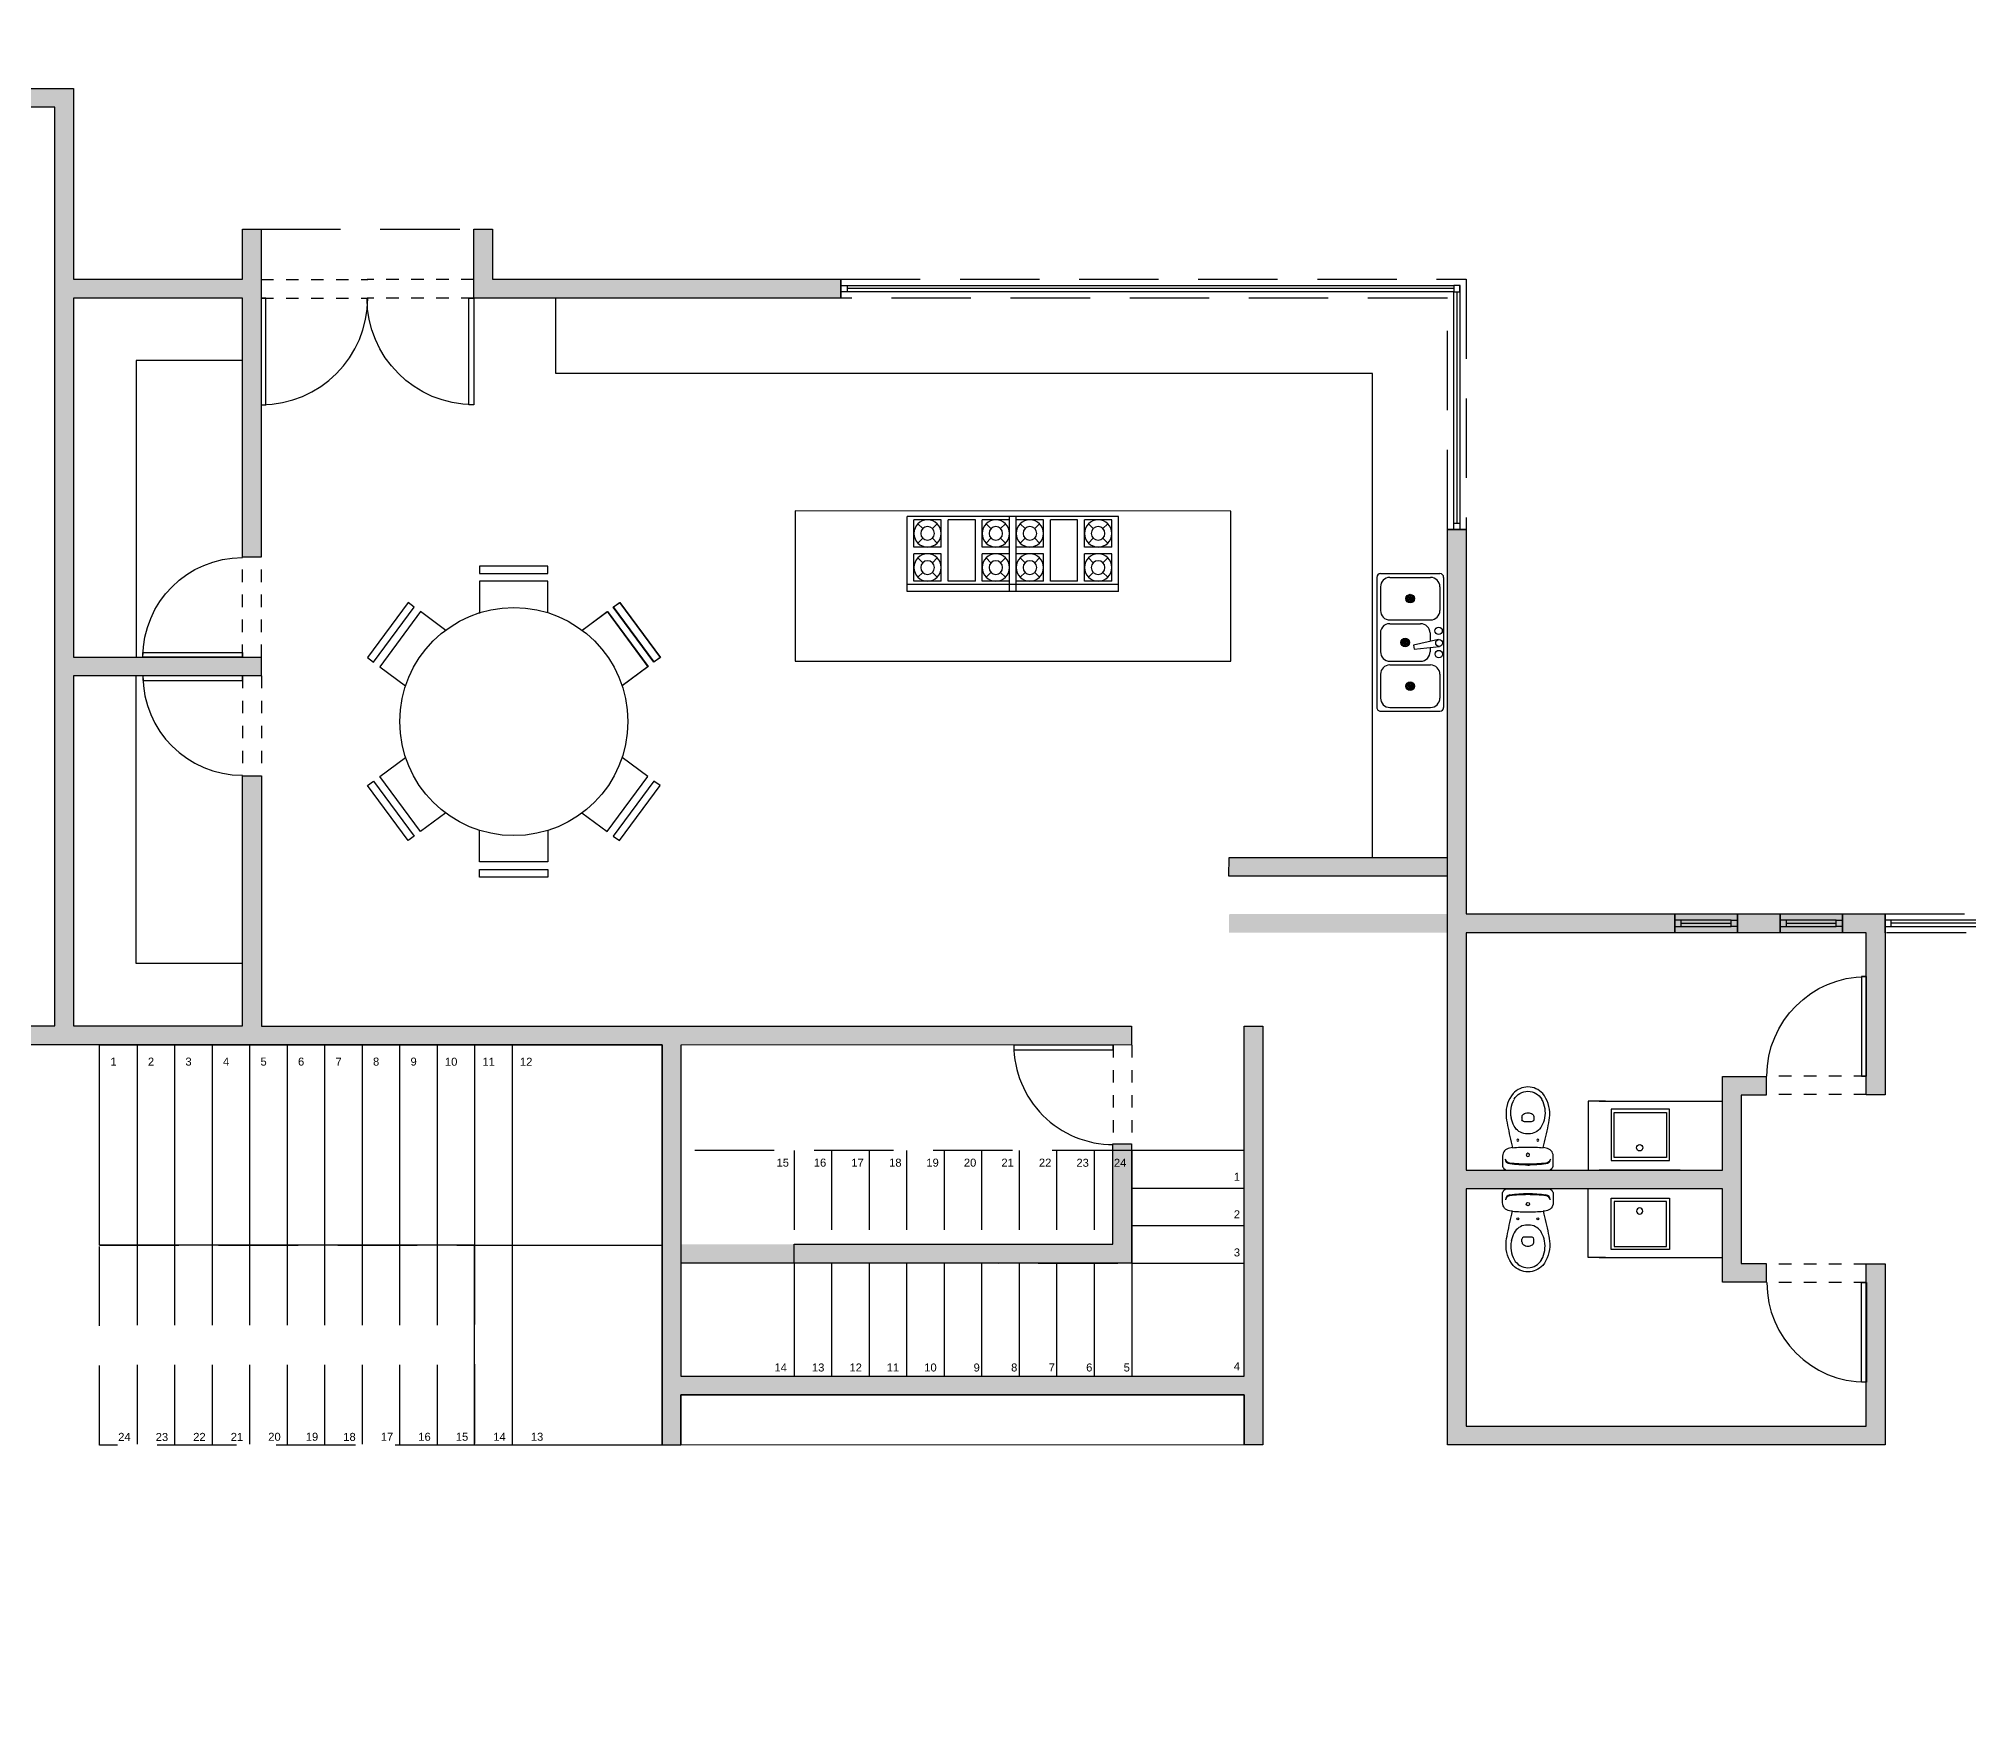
# Model space of a CAD drawing. Header units: metres. Extents: x 1769 to 3632, y 809 to 2652.
# Drawn here: x 2688.99 to 2704.42, y 1868.62 to 1882.09 of the extents above; entities that cross this region are included whole.
import ezdxf

# ---------------------------------------------------------------- set-up
doc = ezdxf.new("R2010")
doc.units = ezdxf.units.M
doc.header["$LTSCALE"] = 10
doc.linetypes.add('AG-FP-01$0$DASH2', pattern=[0.375, 0.25, -0.125])
doc.linetypes.add('HIDDEN', pattern=[9.525, 6.35, -3.175])
for name, color, linetype in [('A-ANNO-SIMB-CARP', 14, 'Continuous'), ('A-DOOR', 1, 'Continuous'), ('A-FLOR-LEVL', 2, 'Continuous'), ('A-FURN', 1, 'Continuous'), ('A-FURN-FIXD', 8, 'Continuous'), ('A-GLAZ', 150, 'Continuous'), ('A-PATT+', 8, 'Continuous'), ('A-PROJ+', 1, 'HIDDEN'), ('A-STAI', 5, 'Continuous'), ('A-WALL', 6, 'Continuous'), ('A-WALL-PATT', 8, 'Continuous'), ('AG-FP-01$0$A-DOOR-1', 1, 'Continuous'), ('AG-FP-01$0$A-HEAD-2', 2, 'AG-FP-01$0$DASH2')]:
    doc.layers.add(name, color=color, linetype=linetype)
doc.styles.add('AG-FP-01$0$spa-fp01$0$WATG_Default', font='SIMPLEX.SHX', dxfattribs={"width": 0.8})
doc.styles.add('arial', font='arial.ttf')

# ---------------------------------------------------------------- blocks, each defined once
blk = doc.blocks.new('*U429')
at = {"layer": 'A-GLAZ', "ltscale": 0.01}
for p, q in [((0.019104, 0.000025), (0.020604, 0.000025)), ((0.019104, 0), (0.020604, 0)), ((0.020604, -0.000025), (0.019104, -0.000025))]:
    blk.add_line(p, q, dxfattribs=at)
for points in [[(0.019054, -0.000025), (0.019104, -0.000025), (0.019104, 0.000025), (0.019054, 0.000025)], [(0.020654, -0.000025), (0.020604, -0.000025), (0.020604, 0.000025), (0.020654, 0.000025)]]:
    blk.add_lwpolyline(points, close=True, dxfattribs=at)
blk = doc.blocks.new('*U394')
blk.add_lwpolyline([(1250, 142), (1250, 982), (1290, 982), (1290, 142)], close=True)
at = {"layer": 'AG-FP-01$0$A-DOOR-1'}
blk.add_arc((1250, 142), 840, 0, 90, dxfattribs=at)
at = {"layer": 'AG-FP-01$0$A-HEAD-2'}
for p, q in [((1250, 142), (2090, 142)), ((1250, -14), (2090, -14))]:
    blk.add_line(p, q, dxfattribs=at)
at = {"style": 'AG-FP-01$0$spa-fp01$0$WATG_Default', "width": 0.8, "flags": 9}
for tag, p in [('DOORNUMBER', (495, -80)), ('ROOMNAME', (495, -84)), ('ROOMNUMBER', (495, -88)), ('DOORTYPE', (495, -92)), ('DOORMATERIAL', (495, -96)), ('DOORFINISH', (495, -101)), ('FRAMEMATERIAL', (495, -105)), ('FRAMEFINISH', (495, -109)), ('DETAILHEAD', (495, -113)), ('DETAILJAMB', (495, -117)), ('DETAILMUNTIN', (495, -121)), ('THRESHOLDMATERIAL', (495, -125)), ('THRESHOLDDETAIL', (495, -129)), ('FIRERATING', (495, -133)), ('GLAZING', (495, -137)), ('LOUVER', (495, -141)), ('CLOSER', (495, -145)), ('PANICHARDWARE', (495, -150)), ('HARDWARESET', (495, -154)), ('REMARKS', (495, -158)), ('REVISION', (495, -162))]:
    blk.add_attdef(tag, p, '', height=2.38, dxfattribs=at)
blk = doc.blocks.new('*X62')
at = {"color": 0}
for p, q in [((7.278, 7.718), (7.281, 7.718)), ((7.281, 7.718), (7.284, 7.724)), ((7.284, 7.713), (7.281, 7.718)), ((7.284, 7.724), (7.282, 7.728)), ((7.284, 7.724), (7.291, 7.724)), ((7.288, 7.735), (7.291, 7.735)), ((7.291, 7.735), (7.292, 7.737)), ((7.294, 7.729), (7.291, 7.735)), ((7.291, 7.724), (7.294, 7.729)), ((7.294, 7.718), (7.291, 7.724)), ((7.291, 7.713), (7.294, 7.718)), ((7.294, 7.729), (7.3, 7.729)), ((7.294, 7.718), (7.3, 7.718)), ((7.299, 7.74), (7.3, 7.74)), ((7.3, 7.74), (7.3, 7.741)), ((7.303, 7.735), (7.3, 7.74)), ((7.3, 7.729), (7.303, 7.735)), ((7.303, 7.724), (7.3, 7.729)), ((7.3, 7.718), (7.303, 7.724)), ((7.303, 7.713), (7.3, 7.718)), ((7.303, 7.735), (7.309, 7.735)), ((7.303, 7.724), (7.309, 7.724)), ((7.309, 7.735), (7.312, 7.74)), ((7.312, 7.729), (7.309, 7.735)), ((7.309, 7.724), (7.312, 7.729)), ((7.312, 7.718), (7.309, 7.724)), ((7.309, 7.713), (7.312, 7.718)), ((7.312, 7.74), (7.312, 7.741)), ((7.312, 7.74), (7.316, 7.74)), ((7.312, 7.729), (7.319, 7.729)), ((7.312, 7.718), (7.319, 7.718)), ((7.319, 7.729), (7.322, 7.735)), ((7.322, 7.724), (7.319, 7.729)), ((7.319, 7.718), (7.322, 7.724)), ((7.322, 7.713), (7.319, 7.718)), ((7.322, 7.735), (7.32, 7.739)), ((7.322, 7.735), (7.326, 7.735)), ((7.322, 7.724), (7.328, 7.724)), ((7.328, 7.724), (7.331, 7.729)), ((7.331, 7.718), (7.328, 7.724)), ((7.328, 7.713), (7.331, 7.718)), ((7.331, 7.718), (7.336, 7.718)), ((7.278, 7.708), (7.281, 7.708)), ((7.281, 7.708), (7.284, 7.713)), ((7.284, 7.702), (7.281, 7.708)), ((7.281, 7.697), (7.284, 7.702)), ((7.284, 7.713), (7.291, 7.713)), ((7.284, 7.702), (7.291, 7.702)), ((7.286, 7.691), (7.291, 7.691)), ((7.294, 7.708), (7.291, 7.713)), ((7.291, 7.702), (7.294, 7.708)), ((7.294, 7.697), (7.291, 7.702)), ((7.291, 7.691), (7.294, 7.697)), ((7.294, 7.686), (7.291, 7.691)), ((7.293, 7.686), (7.294, 7.686)), ((7.294, 7.708), (7.3, 7.708)), ((7.294, 7.697), (7.3, 7.697)), ((7.294, 7.686), (7.3, 7.686)), ((7.3, 7.708), (7.303, 7.713)), ((7.303, 7.702), (7.3, 7.708)), ((7.3, 7.697), (7.303, 7.702)), ((7.303, 7.691), (7.3, 7.697)), ((7.3, 7.686), (7.303, 7.691)), ((7.302, 7.683), (7.3, 7.686)), ((7.303, 7.713), (7.309, 7.713)), ((7.303, 7.702), (7.309, 7.702)), ((7.303, 7.691), (7.309, 7.691)), ((7.312, 7.708), (7.309, 7.713)), ((7.309, 7.702), (7.312, 7.708)), ((7.312, 7.697), (7.309, 7.702)), ((7.309, 7.691), (7.312, 7.697)), ((7.312, 7.686), (7.309, 7.691)), ((7.31, 7.682), (7.312, 7.686)), ((7.312, 7.708), (7.319, 7.708)), ((7.312, 7.697), (7.319, 7.697)), ((7.312, 7.686), (7.319, 7.686)), ((7.319, 7.708), (7.322, 7.713)), ((7.322, 7.702), (7.319, 7.708)), ((7.319, 7.697), (7.322, 7.702)), ((7.322, 7.691), (7.319, 7.697)), ((7.319, 7.686), (7.322, 7.691)), ((7.319, 7.685), (7.319, 7.686)), ((7.322, 7.713), (7.328, 7.713)), ((7.322, 7.702), (7.328, 7.702)), ((7.322, 7.691), (7.328, 7.691)), ((7.331, 7.708), (7.328, 7.713)), ((7.328, 7.702), (7.331, 7.708)), ((7.331, 7.697), (7.328, 7.702)), ((7.328, 7.691), (7.331, 7.697)), ((7.328, 7.691), (7.328, 7.691)), ((7.331, 7.708), (7.336, 7.708)), ((7.331, 7.697), (7.333, 7.697))]:
    blk.add_line(p, q, dxfattribs=at)
blk = doc.blocks.new('Tarja-p09')
at = {"layer": 'A-FURN-FIXD', "ltscale": 0.01}
for p, q in [((-0.613, -0.095), (-0.613, 0.38)), ((-0.583, 0.41), (0.457, 0.41)), ((-0.508, 0.38), (-0.318, 0.38)), ((-0.086, 0.368), (-0.04, 0.169)), ((-0.008, 0.175), (-0.031, 0.377)), ((0.192, 0.38), (0.382, 0.38)), ((0.487, -0.095), (0.487, 0.38)), ((-0.583, -0.02), (-0.583, 0.305)), ((-0.243, -0.02), (-0.243, 0.305)), ((-0.213, -0.021), (-0.213, 0.226)), ((-0.139, 0.301), (-0.071, 0.301)), ((-0.04, 0.169), (-0.008, 0.175)), ((-0.023, 0.302), (0.011, 0.302)), ((0.087, -0.02), (0.087, 0.227)), ((0.117, -0.02), (0.117, 0.305)), ((0.457, -0.02), (0.457, 0.305)), ((-0.583, -0.125), (0.457, -0.125)), ((-0.508, -0.095), (-0.318, -0.095)), ((-0.123, -0.095), (0.012, -0.095)), ((0.192, -0.095), (0.382, -0.095))]:
    blk.add_line(p, q, dxfattribs=at)
for centre, radius in [((-0.156, 0.37), 0.0296), ((-0.059, 0.374), 0.0276), ((0.03, 0.372), 0.0297), ((-0.413, 0.143), 0.0346), ((-0.413, 0.143), 0.0296), ((0.287, 0.143), 0.0346), ((0.287, 0.143), 0.0296), ((-0.063, 0.102), 0.0346), ((-0.063, 0.102), 0.0296)]:
    blk.add_circle(centre, radius, dxfattribs=at)
for centre, radius, start, end in [((-0.583, 0.38), 0.03, 90, 180), ((-0.508, 0.305), 0.075, 90, 180), ((-0.318, 0.305), 0.075, 360, 90), ((0.192, 0.305), 0.075, 90, 180), ((0.382, 0.305), 0.075, 360, 90), ((0.457, 0.38), 0.03, 0, 90), ((-0.138, 0.226), 0.075, 90.5901, 180), ((0.012, 0.227), 0.075, 360, 90.5901), ((-0.583, -0.095), 0.03, 180, 270), ((-0.508, -0.02), 0.075, 180, 270), ((-0.318, -0.02), 0.075, 270, 360), ((-0.138, -0.021), 0.075, 180, 281.6496), ((0.012, -0.02), 0.075, 270, 360), ((0.192, -0.02), 0.075, 180, 270), ((0.382, -0.02), 0.075, 270, 0), ((0.457, -0.095), 0.03, 270, 360)]:
    blk.add_arc(centre, radius, start, end, dxfattribs=at)
at = {"layer": 'A-FURN-FIXD', "ltscale": 0.01, "rotation": 352.8695025883241}
for p in [(-8.621, -6.602), (-7.921, -6.602), (-8.271, -6.643)]:
    blk.add_blockref('*X62', p, dxfattribs=at)
blk = doc.blocks.new('SAPLS501')
at = {"layer": 'A-FURN-FIXD', "ltscale": 0.01}
for p, q in [((-0.324, 0), (0.324, 0)), ((-0.214, -0.101), (0.203, -0.101)), ((-0.214, -0.461), (-0.214, -0.101)), ((0.203, -0.101), (0.203, -0.461)), ((0.203, -0.461), (-0.214, -0.461)), ((0.324, -0.55), (-0.324, -0.55))]:
    blk.add_line(p, q, dxfattribs=at)
blk.add_lwpolyline([(0.228, -0.076), (-0.239, -0.076), (-0.239, -0.486), (0.228, -0.486)], close=True, dxfattribs=at)
blk.add_circle((0, -0.178), 0.0254, dxfattribs=at)
blk = doc.blocks.new('vvv')
at = {"layer": 'A-FURN-FIXD', "ltscale": 0.01}
for p, q in [((320.633, 362.192), (320.622, 362.192)), ((320.633, 362.192), (320.644, 362.192)), ((320.585, 361.809), (320.585, 361.829)), ((320.681, 361.809), (320.681, 361.829))]:
    blk.add_line(p, q, dxfattribs=at)
blk.add_lwpolyline([(320.47, 361.874, -0.0164), (320.511, 362.052, -0.014244), (320.487, 362.056, -0.379899), (320.43, 362.12), (320.43, 362.192, -0.414214), (320.47, 362.232), (320.633, 362.232), (320.795, 362.232, -0.414214), (320.835, 362.192), (320.835, 362.12, -0.379899), (320.779, 362.056, -0.014244), (320.755, 362.052, -0.0164), (320.796, 361.874, -0.034533), (320.808, 361.792, -0.180901), (320.751, 361.619, -0.210568), (320.633, 361.567, -0.210568), (320.515, 361.619, -0.180901), (320.458, 361.792, -0.034533)], format="xyb", close=True, dxfattribs=at)
for centre, radius in [((320.633, 362.11), 0.0135), ((320.633, 362.11), 0.0135), ((320.553, 361.992), 0.0075), ((320.713, 361.992), 0.0075)]:
    blk.add_circle(centre, radius, dxfattribs=at)
for centre, radius, start, end in [((320.493, 362.143), 0.04, 96.2719, 180), ((320.493, 362.136), 0.04, 96.2141, 169.7572), ((320.633, 361.031), 1.154, 90.0008, 97.203), ((320.633, 361.034), 1.157, 90.0008, 97.1409), ((320.633, 361.034), 1.157, 82.8591, 89.9992), ((320.633, 361.031), 1.154, 82.797, 89.9992), ((320.772, 362.143), 0.04, 0, 83.7281), ((320.773, 362.136), 0.04, 10.2428, 83.7859), ((320.633, 363.451), 1.404, 264.9986, 270), ((320.626, 361.826), 0.116, 96.2419, 152.5973), ((320.633, 361.762), 0.18, 90, 96.2419), ((320.633, 363.451), 1.404, 270, 275.0014), ((320.633, 361.762), 0.18, 83.7581, 90), ((320.64, 361.826), 0.116, 27.4027, 83.7581), ((320.712, 361.771), 0.216, 168.3805, 209.1161), ((320.745, 361.764), 0.25, 152.5973, 168.3805), ((320.6, 361.829), 0.015, 96.6492, 180), ((320.615, 361.809), 0.03, 180, 233.1301), ((320.633, 361.833), 0.06, 233.1301, 270), ((320.633, 361.546), 0.3, 90, 96.6492), ((320.633, 361.546), 0.3, 83.3508, 90), ((320.633, 361.833), 0.06, 270, 306.8699), ((320.666, 361.829), 0.015, 0, 83.3508), ((320.651, 361.809), 0.03, 306.8699, 0), ((320.521, 361.764), 0.25, 11.6195, 27.4027), ((320.554, 361.771), 0.216, 330.8839, 11.6195), ((320.633, 361.727), 0.126, 209.1161, 270), ((320.633, 361.727), 0.126, 270, 330.8839)]:
    blk.add_arc(centre, radius, start, end, dxfattribs=at)
blk = doc.blocks.new('*U408')
at = {"layer": 'A-GLAZ', "ltscale": 0.01}
for p, q in [((0.031448, 0.000025), (0.036298, 0.000025)), ((0.031448, 0), (0.036298, 0)), ((0.036298, -0.000025), (0.031448, -0.000025))]:
    blk.add_line(p, q, dxfattribs=at)
for points in [[(0.031398, -0.000025), (0.031448, -0.000025), (0.031448, 0.000025), (0.031398, 0.000025)], [(0.036348, -0.000025), (0.036298, -0.000025), (0.036298, 0.000025), (0.036348, 0.000025)]]:
    blk.add_lwpolyline(points, close=True, dxfattribs=at)
blk = doc.blocks.new('Muko02pl')
at = {"color": 0, "linetype": 'ByBlock'}
for p, q in [((0.436, 0), (-0.436, 0)), ((-0.436, 0), (-0.436, -0.6)), ((0.436, 0), (0.436, -0.6)), ((0.436, -0.055), (-0.436, -0.055)), ((-0.164, -0.082), (-0.382, -0.082)), ((-0.382, -0.082), (-0.382, -0.3)), ((-0.35, -0.114), (-0.311, -0.152)), ((-0.196, -0.114), (-0.234, -0.152)), ((-0.164, -0.082), (-0.164, -0.3)), ((0.109, -0.082), (-0.109, -0.082)), ((-0.109, -0.082), (-0.109, -0.573)), ((0.109, -0.082), (0.109, -0.573)), ((0.164, -0.082), (0.164, -0.3)), ((0.382, -0.082), (0.164, -0.082)), ((0.196, -0.114), (0.234, -0.152)), ((0.35, -0.114), (0.311, -0.152)), ((0.382, -0.082), (0.382, -0.3)), ((-0.164, -0.3), (-0.382, -0.3)), ((-0.311, -0.229), (-0.35, -0.268)), ((-0.234, -0.229), (-0.196, -0.268)), ((0.382, -0.3), (0.164, -0.3)), ((0.234, -0.229), (0.196, -0.268)), ((0.311, -0.229), (0.35, -0.268)), ((-0.382, -0.355), (-0.382, -0.573)), ((-0.164, -0.355), (-0.382, -0.355)), ((-0.35, -0.386), (-0.311, -0.425)), ((-0.196, -0.386), (-0.234, -0.425)), ((-0.164, -0.355), (-0.164, -0.573)), ((0.164, -0.355), (0.164, -0.573)), ((0.382, -0.355), (0.164, -0.355)), ((0.196, -0.386), (0.234, -0.425)), ((0.35, -0.386), (0.311, -0.425)), ((0.382, -0.355), (0.382, -0.573)), ((0.436, -0.6), (-0.436, -0.6)), ((-0.164, -0.573), (-0.382, -0.573)), ((-0.311, -0.502), (-0.35, -0.541)), ((-0.234, -0.502), (-0.196, -0.541)), ((0.109, -0.573), (-0.109, -0.573)), ((0.382, -0.573), (0.164, -0.573)), ((0.234, -0.502), (0.196, -0.541)), ((0.311, -0.502), (0.35, -0.541))]:
    blk.add_line(p, q, dxfattribs=at)
for centre, radius in [((-0.273, -0.191), 0.109), ((-0.273, -0.191), 0.0545), ((0.273, -0.191), 0.109), ((0.273, -0.191), 0.0545), ((-0.273, -0.464), 0.109), ((-0.273, -0.464), 0.0545), ((0.273, -0.464), 0.109), ((0.273, -0.464), 0.0545)]:
    blk.add_circle(centre, radius, dxfattribs=at)
blk = doc.blocks.new('*U414')
blk.add_lwpolyline([(1140, -65), (1140, -905), (1180, -905), (1180, -65)], close=True)
at = {"layer": 'AG-FP-01$0$A-DOOR-1'}
blk.add_arc((1140, -65), 840, 270, 0, dxfattribs=at)
at = {"layer": 'AG-FP-01$0$A-HEAD-2'}
for p, q in [((1140, 91), (1980, 91)), ((1140, -65), (1980, -65))]:
    blk.add_line(p, q, dxfattribs=at)
at = {"style": 'AG-FP-01$0$spa-fp01$0$WATG_Default', "width": 0.8, "flags": 9}
for tag, p in [('DOORNUMBER', (495, -80)), ('ROOMNAME', (495, -84)), ('ROOMNUMBER', (495, -88)), ('DOORTYPE', (495, -92)), ('DOORMATERIAL', (495, -96)), ('DOORFINISH', (495, -101)), ('FRAMEMATERIAL', (495, -105)), ('FRAMEFINISH', (495, -109)), ('DETAILHEAD', (495, -113)), ('DETAILJAMB', (495, -117)), ('DETAILMUNTIN', (495, -121)), ('THRESHOLDMATERIAL', (495, -125)), ('THRESHOLDDETAIL', (495, -129)), ('FIRERATING', (495, -133)), ('GLAZING', (495, -137)), ('LOUVER', (495, -141)), ('CLOSER', (495, -145)), ('PANICHARDWARE', (495, -150)), ('HARDWARESET', (495, -154)), ('REMARKS', (495, -158)), ('REVISION', (495, -162))]:
    blk.add_attdef(tag, p, '', height=2.38, dxfattribs=at)
blk = doc.blocks.new('A$C5e99cbaa')
at = {"layer": 'A-FURN', "ltscale": 0.01}
for p, q in [((0.252, 0.629), (0.301, 0.665)), ((0.577, 0.189), (0.252, 0.629)), ((0.301, 0.665), (0.626, 0.225)), ((0, 0.442), (0.203, 0.593)), ((0.203, 0.593), (0.528, 0.153)), ((0.626, 0.225), (0.577, 0.189)), ((0.528, 0.153), (0.322, 0))]:
    blk.add_line(p, q, dxfattribs=at)
blk = doc.blocks.new('*U417')
blk.add_lwpolyline([(2310, 142), (2310, 1042), (2270, 1042), (2270, 142)], close=True)
at = {"layer": 'AG-FP-01$0$A-DOOR-1'}
blk.add_arc((2310, 142), 900, 90, 180, dxfattribs=at)
at = {"layer": 'AG-FP-01$0$A-HEAD-2'}
for p, q in [((2310, 142), (1410, 142)), ((2310, -14), (1410, -14))]:
    blk.add_line(p, q, dxfattribs=at)
at = {"style": 'AG-FP-01$0$spa-fp01$0$WATG_Default', "width": 0.8, "flags": 9}
for tag, p in [('DOORNUMBER', (495, -80)), ('ROOMNAME', (495, -84)), ('ROOMNUMBER', (495, -88)), ('DOORTYPE', (495, -92)), ('DOORMATERIAL', (495, -96)), ('DOORFINISH', (495, -101)), ('FRAMEMATERIAL', (495, -105)), ('FRAMEFINISH', (495, -109)), ('DETAILHEAD', (495, -113)), ('DETAILJAMB', (495, -117)), ('DETAILMUNTIN', (495, -121)), ('THRESHOLDMATERIAL', (495, -125)), ('THRESHOLDDETAIL', (495, -129)), ('FIRERATING', (495, -133)), ('GLAZING', (495, -137)), ('LOUVER', (495, -141)), ('CLOSER', (495, -145)), ('PANICHARDWARE', (495, -150)), ('HARDWARESET', (495, -154)), ('REMARKS', (495, -158)), ('REVISION', (495, -162))]:
    blk.add_attdef(tag, p, '', height=2.38, dxfattribs=at)
blk = doc.blocks.new('*U418')
blk.add_lwpolyline([(2310, 142), (2310, 1042), (2270, 1042), (2270, 142)], close=True)
at = {"layer": 'AG-FP-01$0$A-DOOR-1'}
blk.add_arc((2310, 142), 900, 90, 180, dxfattribs=at)
at = {"layer": 'AG-FP-01$0$A-HEAD-2'}
for p, q in [((2310, 142), (1410, 142)), ((2310, -14), (1410, -14))]:
    blk.add_line(p, q, dxfattribs=at)
at = {"style": 'AG-FP-01$0$spa-fp01$0$WATG_Default', "width": 0.8, "flags": 9}
for tag, p in [('DOORNUMBER', (495, -80)), ('ROOMNAME', (495, -84)), ('ROOMNUMBER', (495, -88)), ('DOORTYPE', (495, -92)), ('DOORMATERIAL', (495, -96)), ('DOORFINISH', (495, -101)), ('FRAMEMATERIAL', (495, -105)), ('FRAMEFINISH', (495, -109)), ('DETAILHEAD', (495, -113)), ('DETAILJAMB', (495, -117)), ('DETAILMUNTIN', (495, -121)), ('THRESHOLDMATERIAL', (495, -125)), ('THRESHOLDDETAIL', (495, -129)), ('FIRERATING', (495, -133)), ('GLAZING', (495, -137)), ('LOUVER', (495, -141)), ('CLOSER', (495, -145)), ('PANICHARDWARE', (495, -150)), ('HARDWARESET', (495, -154)), ('REMARKS', (495, -158)), ('REVISION', (495, -162))]:
    blk.add_attdef(tag, p, '', height=2.38, dxfattribs=at)
blk = doc.blocks.new('*U416')
blk.add_lwpolyline([(2200, 147), (2200, 987), (2160, 987), (2160, 147)], close=True)
at = {"layer": 'AG-FP-01$0$A-DOOR-1'}
blk.add_arc((2200, 147), 840, 90, 180, dxfattribs=at)
at = {"layer": 'AG-FP-01$0$A-HEAD-2'}
for p, q in [((2200, 147), (1360, 147)), ((2200, -14), (1360, -14))]:
    blk.add_line(p, q, dxfattribs=at)
at = {"style": 'AG-FP-01$0$spa-fp01$0$WATG_Default', "width": 0.8, "flags": 9}
for tag, p in [('DOORNUMBER', (495, -80)), ('ROOMNAME', (495, -84)), ('ROOMNUMBER', (495, -88)), ('DOORTYPE', (495, -92)), ('DOORMATERIAL', (495, -96)), ('DOORFINISH', (495, -101)), ('FRAMEMATERIAL', (495, -105)), ('FRAMEFINISH', (495, -109)), ('DETAILHEAD', (495, -113)), ('DETAILJAMB', (495, -117)), ('DETAILMUNTIN', (495, -121)), ('THRESHOLDMATERIAL', (495, -125)), ('THRESHOLDDETAIL', (495, -129)), ('FIRERATING', (495, -133)), ('GLAZING', (495, -137)), ('LOUVER', (495, -141)), ('CLOSER', (495, -145)), ('PANICHARDWARE', (495, -150)), ('HARDWARESET', (495, -154)), ('REMARKS', (495, -158)), ('REVISION', (495, -162))]:
    blk.add_attdef(tag, p, '', height=2.38, dxfattribs=at)
blk = doc.blocks.new('*U425')
at = {"layer": 'A-GLAZ', "ltscale": 0.01}
for p, q in [((0.031298, 0.000025), (0.033148, 0.000025)), ((0.031298, 0), (0.033148, 0)), ((0.033148, -0.000025), (0.031298, -0.000025))]:
    blk.add_line(p, q, dxfattribs=at)
for points in [[(0.031248, -0.000025), (0.031298, -0.000025), (0.031298, 0.000025), (0.031248, 0.000025)], [(0.033198, -0.000025), (0.033148, -0.000025), (0.033148, 0.000025), (0.033198, 0.000025)]]:
    blk.add_lwpolyline(points, close=True, dxfattribs=at)
blk = doc.blocks.new('*U509')
at = {"layer": 'A-GLAZ', "ltscale": 0.01}
for p, q in [((0.035056, 0.000025), (0.035456, 0.000025)), ((0.035056, 0), (0.035456, 0)), ((0.035456, -0.000025), (0.035056, -0.000025))]:
    blk.add_line(p, q, dxfattribs=at)
for points in [[(0.035006, -0.000025), (0.035056, -0.000025), (0.035056, 0.000025), (0.035006, 0.000025)], [(0.035506, -0.000025), (0.035456, -0.000025), (0.035456, 0.000025), (0.035506, 0.000025)]]:
    blk.add_lwpolyline(points, close=True, dxfattribs=at)
blk = doc.blocks.new('*U510')
at = {"layer": 'A-GLAZ', "ltscale": 0.01}
for p, q in [((0.035056, 0.000025), (0.035455, 0.000025)), ((0.035056, 0), (0.035455, 0)), ((0.035455, -0.000025), (0.035056, -0.000025))]:
    blk.add_line(p, q, dxfattribs=at)
for points in [[(0.035006, -0.000025), (0.035056, -0.000025), (0.035056, 0.000025), (0.035006, 0.000025)], [(0.035505, -0.000025), (0.035455, -0.000025), (0.035455, 0.000025), (0.035505, 0.000025)]]:
    blk.add_lwpolyline(points, close=True, dxfattribs=at)
blk = doc.blocks.new('A$Ca70b421f')
at = {"layer": 'A-PATT+', "ltscale": 0.01, "true_color": 0x939598}
h = blk.add_hatch(dxfattribs=at)
h.set_pattern_fill('DOLMIT', color=252, scale=0.018)
edge = h.paths.add_edge_path()
edge.add_line((25.336, 3.261), (25.336, 0.2))
edge.add_line((25.336, 0.2), (21.714, 0.201))
edge.add_arc((21.085, 39.148), 38.953, 269.1827, 270.9248, ccw=False)
edge.add_arc((20.492, -1.918), 2.118, 88.9999, 105.352)
edge.add_arc((20.284, -1.103), 1.277, 106.0408, 133.345)
edge.add_line((19.408, -0.174), (20.181, -0.894))
edge.add_arc((22.738, -4.49), 4.413, 113.9193, 125.4178, ccw=False)
edge.add_arc((23.173, -5.742), 5.735, 93.3642, 112.8262, ccw=False)
edge.add_line((22.837, -0.017), (25.336, 0))
edge.add_line((25.336, 0), (40.875, 0))
edge.add_line((40.875, 0), (40.875, 8.862))
edge.add_line((40.875, 8.862), (64.844, 22.7))
edge.add_line((64.844, 22.7), (63.676, 24.724))
edge.add_line((63.676, 24.724), (62.117, 23.824))
edge.add_line((62.117, 23.824), (61.542, 24.82))
edge.add_line((61.542, 24.82), (63.101, 25.72))
edge.add_line((63.101, 25.72), (57.787, 34.924))
edge.add_line((57.787, 34.924), (54.607, 33.088))
edge.add_line((54.607, 33.088), (54.606, 20.815))
edge.add_line((54.606, 20.815), (49.844, 18.066))
edge.add_line((49.844, 18.066), (50.419, 17.07))
edge.add_line((50.419, 17.07), (50.029, 16.845))
edge.add_line((50.029, 16.845), (49.454, 17.841))
edge.add_line((49.454, 17.841), (45.184, 15.375))
edge.add_line((45.184, 15.375), (16.566, 15.375))
edge.add_line((16.566, 15.375), (16.566, 15.5))
edge.add_line((16.566, 15.5), (7.179, 15.5))
edge.add_line((7.179, 15.5), (7.179, 19.454))
edge.add_line((7.179, 19.454), (0, 19.454))
edge.add_line((0, 19.454), (0.001, 13.375))
edge.add_line((0.001, 13.375), (15.066, 13.375))
edge.add_line((15.066, 13.375), (15.066, 2.417))
edge.add_arc((18.886, 2.473), 3.82, 180.8316, 254.2952)
edge.add_arc((18.514, 0.571), 1.895, 223.0293, 249.5502, ccw=False)
edge.add_arc((18.283, 1.041), 2.108, 148.2186, 236.7821, ccw=False)
edge.add_arc((18.64, 0.629), 2.633, 91.5547, 144.6769, ccw=False)
edge.add_line((18.568, 3.261), (25.336, 3.261))
h.paths.add_polyline_path([(28.836, 4.4), (37.975, 4.4), (37.975, 3.7), (29.536, 3.7), (29.536, 2.665), (28.836, 2.665)], flags=16)
h.paths.add_polyline_path([(23.836, 4.6), (17.986, 4.6), (17.986, 12.575), (20.486, 12.575), (20.486, 7.6), (37.975, 7.6), (37.975, 4.6)], flags=16)
edge = h.paths.add_edge_path(flags=16)
edge.add_arc((21.085, 39.148), 39.153, 269.1822, 270.8601, ccw=False)
edge.add_arc((20.492, -1.918), 1.918, 88.9906, 105.3155)
edge.add_arc((20.284, -1.103), 1.077, 106.1036, 121.8452)
edge.add_line((19.716, -0.188), (20.2, -0.638))
edge.add_arc((22.738, -4.49), 4.613, 113.8955, 123.3845, ccw=False)
edge.add_arc((23.173, -5.742), 5.935, 104.6475, 112.8445, ccw=False)

msp = doc.modelspace()

# ---------------------------------------------------------------- hatches: boundary and pattern name
at = {"layer": 'A-WALL-PATT', "ltscale": 0.01}
h = msp.add_hatch(color=256, dxfattribs=at)
h.dxf.hatch_style = 1
h.paths.add_polyline_path([(2692.617, 1880.162), (2695.403, 1880.162), (2695.403, 1880.012), (2692.467, 1880.012), (2692.467, 1880.562), (2692.617, 1880.562)])

# ---------------------------------------------------------------- linework, layer by layer
at = {"layer": 'A-FURN', "ltscale": 0.01}
for p, q in [((2692.513, 1877.869), (2692.513, 1877.808)), ((2693.06, 1877.869), (2692.513, 1877.869)), ((2692.513, 1877.808), (2693.06, 1877.808)), ((2693.06, 1877.747), (2692.513, 1877.747)), ((2692.513, 1877.747), (2692.513, 1877.49)), ((2693.06, 1877.808), (2693.06, 1877.869)), ((2693.06, 1877.495), (2693.06, 1877.747)), ((2691.942, 1877.576), (2691.617, 1877.137)), ((2691.991, 1877.54), (2691.942, 1877.576)), ((2693.582, 1877.54), (2693.631, 1877.576)), ((2693.631, 1877.576), (2693.957, 1877.137)), ((2691.666, 1877.101), (2691.991, 1877.54)), ((2692.04, 1877.504), (2691.715, 1877.064)), ((2692.243, 1877.354), (2692.04, 1877.504)), ((2693.331, 1877.354), (2693.534, 1877.504)), ((2693.534, 1877.504), (2693.859, 1877.064)), ((2693.908, 1877.101), (2693.582, 1877.54)), ((2691.617, 1877.137), (2691.666, 1877.101)), ((2693.957, 1877.137), (2693.908, 1877.101)), ((2691.715, 1877.064), (2691.921, 1876.911)), ((2693.859, 1877.064), (2693.653, 1876.911)), ((2691.715, 1876.186), (2691.921, 1876.339)), ((2693.859, 1876.186), (2693.653, 1876.339)), ((2692.04, 1875.746), (2691.715, 1876.186)), ((2693.534, 1875.746), (2693.859, 1876.186)), ((2691.617, 1876.113), (2691.666, 1876.149)), ((2691.666, 1876.149), (2691.991, 1875.71)), ((2693.908, 1876.149), (2693.582, 1875.71)), ((2693.957, 1876.113), (2693.908, 1876.149)), ((2692.243, 1875.896), (2692.04, 1875.746)), ((2693.331, 1875.896), (2693.534, 1875.746))]:
    msp.add_line(p, q, dxfattribs=at)
msp.add_circle((2692.787, 1876.625), 0.912, dxfattribs=at)
at = {"layer": 'A-FURN-FIXD', "ltscale": 0.01}
for points in [[(2690.617, 1879.512), (2689.767, 1879.512), (2689.767, 1877.141)], [(2698.52, 1878.308), (2695.036, 1878.309), (2695.036, 1877.109), (2698.52, 1877.108), (2698.52, 1878.308), (2698.52, 1878.308)]]:
    msp.add_lwpolyline(points, dxfattribs=at)
at = {"layer": 'A-PROJ+', "ltscale": 0.01}
msp.add_line((2690.767, 1880.562), (2692.467, 1880.562), dxfattribs=at)
msp.add_lwpolyline([(2700.403, 1878.162), (2700.253, 1878.162), (2700.253, 1880.012), (2695.403, 1880.012), (2695.403, 1880.162), (2700.403, 1880.162)], close=True, dxfattribs=at)
at = {"layer": 'A-WALL', "ltscale": 0.01}
msp.add_lwpolyline([(2692.617, 1880.162), (2695.403, 1880.162), (2695.403, 1880.012), (2692.467, 1880.012), (2692.467, 1880.562), (2692.617, 1880.562)], close=True, dxfattribs=at)

# ---------------------------------------------------------------- block references
at = {"layer": 'A-DOOR', "ltscale": 0.01, "rotation": 90}
for p, xscale, yscale, zscale in [((2690.756, 1879.225), -0.0009474377873720039, 0.0009474377873720039, 0.0009474377873720035), ((2690.756, 1874.907), 0.0009474377873720037, 0.0009474377873720037, 0.0009474377873720037)]:
    msp.add_blockref('*U416', p, dxfattribs=dict(at, xscale=xscale, yscale=yscale, zscale=zscale))
at = {"layer": 'A-FLOR-LEVL'}
msp.add_blockref('A$Ca70b421f', (2681.937, 1840.691), dxfattribs=at)
at = {"layer": 'A-FURN', "ltscale": 0.01}
msp.add_blockref('A$C5e99cbaa', (2693.333, 1876.913), dxfattribs=at)
at = {"layer": 'A-FURN-FIXD', "ltscale": 0.01, "xscale": -1, "rotation": 180}
for p in [(2696.369, 1877.666), (2697.187, 1877.666)]:
    msp.add_blockref('Muko02pl', p, dxfattribs=at)
at = {"layer": 'A-FURN-FIXD', "ltscale": 0.01, "rotation": 270}
msp.add_blockref('Tarja-p09', (2699.813, 1877.195), dxfattribs=at)
at = {"layer": 'A-GLAZ', "ltscale": 0.01}
for name, p, xscale, yscale, zscale, rotation in [('*U417', (2692.955, 1880.146), 0.0009474377873720022, 0.0009474377873720022, 0.0009474377873720022, 180), ('*U418', (2690.278, 1880.146), -0.0009474377873720022, 0.0009474377873720022, 0.0009474377873720022, 180), ('*U408', (2731.752, 1880.087), 1000.000000000006, 1000.000000000006, 1000.000000000006, 179.9993150718581), ('*U425', (2700.329, 1911.36), 1000.000000000007, 1000.000000000007, 1000.000000000007, 269.9993150718581)]:
    msp.add_blockref(name, p, dxfattribs=dict(at, xscale=xscale, yscale=yscale, zscale=zscale, rotation=rotation))

# ---------------------------------------------------------------- next in the draw order: hatches: boundary and pattern name
at = {"layer": 'A-WALL-PATT', "ltscale": 0.01}
h = msp.add_hatch(color=256, dxfattribs=at)
h.dxf.hatch_style = 1
edge = h.paths.add_edge_path()
edge.add_line((2690.617, 1880.162), (2690.617, 1880.562))
edge.add_line((2690.617, 1880.562), (2690.767, 1880.562))
edge.add_line((2690.767, 1880.562), (2690.767, 1877.941))
edge.add_line((2690.767, 1877.941), (2690.617, 1877.941))
edge.add_line((2690.617, 1877.941), (2690.617, 1880.012))
edge.add_line((2690.617, 1880.012), (2689.267, 1880.012))
edge.add_line((2689.267, 1880.012), (2689.267, 1877.141))
edge.add_line((2689.267, 1877.141), (2690.767, 1877.141))
edge.add_line((2690.767, 1877.141), (2690.767, 1876.991))
edge.add_line((2690.767, 1876.991), (2689.267, 1876.991))
edge.add_line((2689.267, 1876.991), (2689.267, 1874.191))
edge.add_line((2689.267, 1874.191), (2690.617, 1874.19))
edge.add_line((2690.617, 1874.19), (2690.617, 1876.191))
edge.add_line((2690.617, 1876.191), (2690.767, 1876.191))
edge.add_line((2690.767, 1876.191), (2690.767, 1874.19))
edge.add_line((2690.767, 1874.19), (2697.728, 1874.19))
edge.add_line((2697.728, 1874.19), (2697.728, 1874.039))
edge.add_line((2697.728, 1874.039), (2694.124, 1874.038))
edge.add_line((2694.124, 1874.038), (2694.124, 1872.445))
edge.add_line((2694.124, 1872.445), (2697.578, 1872.446))
edge.add_line((2697.578, 1872.446), (2697.578, 1873.249))
edge.add_line((2697.578, 1873.249), (2697.728, 1873.249))
edge.add_line((2697.728, 1873.249), (2697.728, 1872.295))
edge.add_line((2697.728, 1872.295), (2694.124, 1872.294))
edge.add_line((2694.124, 1872.294), (2694.124, 1871.39))
edge.add_line((2694.124, 1871.39), (2698.628, 1871.391))
edge.add_line((2698.628, 1871.391), (2698.628, 1873.841))
edge.add_line((2698.628, 1873.841), (2698.628, 1874.114))
edge.add_line((2698.628, 1874.114), (2698.778, 1874.114))
edge.add_line((2698.778, 1874.114), (2698.778, 1870.841))
edge.add_line((2698.778, 1870.841), (2698.629, 1870.841))
edge.add_line((2698.629, 1870.841), (2698.628, 1871.241))
edge.add_line((2698.628, 1871.241), (2694.124, 1871.24))
edge.add_line((2694.124, 1871.24), (2694.124, 1870.84))
edge.add_line((2694.124, 1870.84), (2693.974, 1870.84))
edge.add_line((2693.974, 1870.84), (2693.974, 1874.038))
edge.add_line((2693.974, 1874.038), (2688.857, 1874.04))
edge.add_line((2688.857, 1874.04), (2688.857, 1874.191))
edge.add_line((2688.857, 1874.191), (2689.117, 1874.191))
edge.add_line((2689.117, 1874.191), (2689.117, 1881.537))
edge.add_line((2689.117, 1881.537), (2688.157, 1881.537))
edge.add_line((2688.157, 1881.537), (2688.157, 1882.087))
edge.add_line((2688.157, 1882.087), (2688.307, 1882.087))
edge.add_line((2688.307, 1882.087), (2688.307, 1881.687))
edge.add_line((2688.307, 1881.687), (2689.267, 1881.687))
edge.add_line((2689.267, 1881.687), (2689.267, 1880.162))
edge.add_line((2689.267, 1880.162), (2690.617, 1880.162))
h = msp.add_hatch(color=256, dxfattribs=at)
h.dxf.hatch_style = 1
h.paths.add_polyline_path([(2695.028, 1872.445), (2695.028, 1872.295), (2697.728, 1872.295), (2697.728, 1873.249), (2697.578, 1873.249), (2697.578, 1872.446)], flags=17)
h.paths.add_polyline_path([(2694.124, 1874.038), (2697.728, 1874.039), (2697.728, 1874.19), (2690.769, 1874.19), (2690.769, 1876.191), (2690.617, 1876.191), (2690.617, 1874.191), (2689.267, 1874.191), (2689.267, 1876.991), (2690.767, 1876.991), (2690.767, 1877.141), (2689.267, 1877.141), (2689.267, 1880.012), (2690.617, 1880.012), (2690.617, 1877.941), (2690.767, 1877.941), (2690.767, 1880.562), (2690.617, 1880.562), (2690.617, 1880.162), (2689.267, 1880.162), (2689.267, 1881.687), (2688.307, 1881.687), (2688.307, 1882.087), (2688.157, 1882.087), (2688.157, 1881.537), (2689.117, 1881.537), (2689.117, 1874.191), (2688.857, 1874.191), (2688.857, 1874.04), (2693.974, 1874.039), (2693.974, 1870.84), (2694.124, 1870.84), (2694.124, 1871.24), (2698.628, 1871.241), (2698.628, 1870.841), (2698.778, 1870.841), (2698.778, 1874.19), (2698.628, 1874.19), (2698.628, 1871.39), (2694.124, 1871.39)])
h = msp.add_hatch(color=256, dxfattribs=at)
h.dxf.hatch_style = 1
edge = h.paths.add_edge_path()
edge.add_line((2700.253, 1875.087), (2700.253, 1878.162))
edge.add_line((2700.253, 1878.162), (2700.403, 1878.162))
edge.add_line((2700.403, 1878.162), (2700.403, 1875.087))
edge.add_line((2700.403, 1875.087), (2703.753, 1875.087))
edge.add_line((2703.753, 1875.087), (2703.753, 1873.639))
edge.add_line((2703.753, 1873.639), (2703.603, 1873.639))
edge.add_line((2703.603, 1873.639), (2703.603, 1874.937))
edge.add_line((2703.603, 1874.937), (2700.403, 1874.937))
edge.add_line((2700.403, 1874.937), (2700.403, 1873.039))
edge.add_line((2700.403, 1873.039), (2702.452, 1873.039))
edge.add_line((2702.452, 1873.039), (2702.452, 1873.787))
edge.add_line((2702.452, 1873.787), (2702.803, 1873.787))
edge.add_line((2702.803, 1873.787), (2702.803, 1873.637))
edge.add_line((2702.803, 1873.637), (2702.602, 1873.637))
edge.add_line((2702.602, 1873.637), (2702.602, 1872.291))
edge.add_line((2702.602, 1872.291), (2702.803, 1872.291))
edge.add_line((2702.803, 1872.291), (2702.803, 1872.141))
edge.add_line((2702.803, 1872.141), (2702.452, 1872.141))
edge.add_line((2702.452, 1872.141), (2702.452, 1872.889))
edge.add_line((2702.452, 1872.889), (2700.403, 1872.889))
edge.add_line((2700.403, 1872.889), (2700.403, 1870.991))
edge.add_line((2700.403, 1870.991), (2703.603, 1870.991))
edge.add_line((2703.603, 1870.991), (2703.603, 1872.289))
edge.add_line((2703.603, 1872.289), (2703.753, 1872.289))
edge.add_line((2703.753, 1872.289), (2703.753, 1870.841))
edge.add_line((2703.753, 1870.841), (2700.253, 1870.841))
edge.add_line((2700.253, 1870.841), (2700.253, 1871.129))
edge.add_line((2700.253, 1871.129), (2700.253, 1874.937))
edge.add_line((2700.253, 1874.937), (2698.653, 1874.937))
edge.add_line((2698.653, 1874.937), (2698.506, 1874.937))
edge.add_line((2698.506, 1874.937), (2698.508, 1875.087))
edge.add_line((2698.508, 1875.087), (2700.253, 1875.087))
h = msp.add_hatch(color=256, dxfattribs=at)
h.dxf.hatch_style = 1
h.paths.add_polyline_path([(2703.413, 1875.087), (2703.413, 1874.937), (2703.603, 1874.937), (2703.603, 1873.639), (2703.753, 1873.639), (2703.753, 1875.087)], flags=17)
h.paths.add_polyline_path([(2702.073, 1874.937), (2702.073, 1875.087), (2700.403, 1875.087), (2700.403, 1878.162), (2700.253, 1878.162), (2700.253, 1875.539), (2698.508, 1875.539), (2698.506, 1875.389), (2698.875, 1875.389), (2700.253, 1875.389), (2700.253, 1871.266), (2700.253, 1870.841), (2703.753, 1870.841), (2703.753, 1872.289), (2703.603, 1872.289), (2703.603, 1870.991), (2700.403, 1870.991), (2700.403, 1872.889), (2702.452, 1872.889), (2702.452, 1872.141), (2702.803, 1872.141), (2702.803, 1872.291), (2702.602, 1872.291), (2702.602, 1873.637), (2702.803, 1873.637), (2702.803, 1873.787), (2702.452, 1873.787), (2702.452, 1873.039), (2700.403, 1873.039), (2700.403, 1874.937)])
h.paths.add_polyline_path([(2702.573, 1875.087), (2702.913, 1875.087), (2702.913, 1874.937), (2702.573, 1874.937)], flags=17)

# ---------------------------------------------------------------- next in the draw order: linework, layer by layer
at = {"layer": 'A-ANNO-SIMB-CARP', "ltscale": 0.01}
msp.add_lwpolyline([(2694.124, 1871.24), (2698.628, 1871.241), (2698.628, 1870.841), (2694.124, 1870.84)], close=True, dxfattribs=at)
at = {"layer": 'A-FURN', "ltscale": 0.01}
for p, q in [((2691.942, 1875.674), (2691.617, 1876.113)), ((2693.631, 1875.674), (2693.957, 1876.113)), ((2692.513, 1875.503), (2692.513, 1875.76)), ((2693.06, 1875.755), (2693.06, 1875.503)), ((2691.991, 1875.71), (2691.942, 1875.674)), ((2693.582, 1875.71), (2693.631, 1875.674)), ((2693.06, 1875.503), (2692.513, 1875.503)), ((2692.513, 1875.381), (2692.513, 1875.442)), ((2692.513, 1875.442), (2693.06, 1875.442)), ((2693.06, 1875.442), (2693.06, 1875.381)), ((2693.06, 1875.381), (2692.513, 1875.381))]:
    msp.add_line(p, q, dxfattribs=at)
at = {"layer": 'A-FURN-FIXD', "ltscale": 0.01}
for p, q in [((2701.927, 1873.589), (2702.452, 1873.589)), ((2701.927, 1872.339), (2702.452, 1872.339))]:
    msp.add_line(p, q, dxfattribs=at)
for points in [[(2699.653, 1875.539), (2699.653, 1879.408), (2693.124, 1879.408), (2693.124, 1880.012)], [(2690.617, 1874.691), (2689.767, 1874.691), (2689.767, 1876.991)], [(2701.517, 1873.589), (2701.379, 1873.589), (2701.379, 1873.039)], [(2701.517, 1872.339), (2701.379, 1872.339), (2701.379, 1872.889)]]:
    msp.add_lwpolyline(points, dxfattribs=at)
at = {"layer": 'A-PROJ+', "ltscale": 0.01}
msp.add_lwpolyline([(2703.753, 1874.937), (2703.753, 1875.087), (2705.353, 1875.087), (2705.353, 1874.937)], close=True, dxfattribs=at)
at = {"layer": 'A-STAI', "ltscale": 0.01}
for p, q in [((2689.774, 1874.038), (2689.774, 1872.434)), ((2690.074, 1874.038), (2690.074, 1872.434)), ((2690.374, 1874.038), (2690.374, 1872.434)), ((2690.674, 1874.038), (2690.674, 1872.434)), ((2690.974, 1874.038), (2690.974, 1872.434)), ((2691.274, 1874.038), (2691.274, 1872.434)), ((2691.574, 1874.038), (2691.574, 1872.434)), ((2691.874, 1874.038), (2691.874, 1872.434)), ((2692.174, 1874.038), (2692.174, 1872.434)), ((2692.474, 1874.038), (2692.474, 1872.434)), ((2692.774, 1874.038), (2692.774, 1872.434)), ((2697.73, 1872.895), (2698.629, 1872.895)), ((2697.73, 1872.595), (2698.629, 1872.595)), ((2692.474, 1872.439), (2693.974, 1872.439)), ((2692.774, 1872.434), (2692.774, 1870.84)), ((2695.028, 1872.295), (2695.028, 1871.391)), ((2695.328, 1872.295), (2695.328, 1871.391)), ((2695.628, 1872.295), (2695.628, 1871.391)), ((2695.928, 1872.295), (2695.928, 1871.391)), ((2696.228, 1872.295), (2696.228, 1871.391)), ((2696.528, 1872.295), (2696.528, 1871.391)), ((2696.828, 1872.295), (2696.828, 1871.391)), ((2697.128, 1872.295), (2697.128, 1871.391)), ((2697.428, 1872.295), (2697.428, 1871.391)), ((2697.729, 1872.295), (2697.729, 1871.39)), ((2697.729, 1872.295), (2698.628, 1872.295))]:
    msp.add_line(p, q, dxfattribs=at)
at = {"layer": 'A-STAI', "linetype": 'HIDDEN', "ltscale": 0.01}
for p, q in [((2695.028, 1873.195), (2695.028, 1872.295)), ((2695.328, 1873.195), (2695.328, 1872.295)), ((2695.628, 1873.195), (2695.628, 1872.295)), ((2695.928, 1873.195), (2695.928, 1872.295)), ((2696.228, 1873.195), (2696.228, 1872.295)), ((2696.528, 1873.195), (2696.528, 1872.295)), ((2696.828, 1873.195), (2696.828, 1872.295)), ((2697.128, 1873.195), (2697.128, 1872.295)), ((2697.128, 1873.195), (2697.128, 1872.294)), ((2697.428, 1873.195), (2697.428, 1872.294)), ((2689.774, 1872.434), (2689.774, 1870.84)), ((2690.074, 1872.434), (2690.074, 1870.84)), ((2690.374, 1872.434), (2690.374, 1870.839)), ((2690.674, 1872.434), (2690.674, 1870.84)), ((2690.974, 1872.434), (2690.974, 1870.84)), ((2691.274, 1872.434), (2691.274, 1870.84)), ((2691.574, 1872.434), (2691.574, 1870.84)), ((2691.874, 1872.434), (2691.874, 1870.84)), ((2692.174, 1872.434), (2692.174, 1870.84))]:
    msp.add_line(p, q, dxfattribs=at)
at = {"layer": 'A-STAI', "ltscale": 0.01}
for points in [[(2693.974, 1870.84), (2692.474, 1870.84), (2692.474, 1872.439), (2689.474, 1872.439), (2689.474, 1874.039), (2693.974, 1874.039), (2693.974, 1870.84)], [(2694.124, 1871.391), (2698.628, 1871.391), (2698.629, 1873.195), (2697.729, 1873.195), (2697.729, 1872.295), (2694.124, 1872.295), (2694.124, 1871.391)]]:
    msp.add_lwpolyline(points, dxfattribs=at)
at = {"layer": 'A-STAI', "linetype": 'HIDDEN', "ltscale": 0.01}
for points in [[(2694.124, 1872.296), (2697.729, 1872.295), (2697.728, 1873.196), (2694.124, 1873.196), (2694.124, 1872.296)], [(2692.474, 1870.84), (2689.474, 1870.84), (2689.474, 1872.439), (2692.474, 1872.439), (2692.474, 1870.84)]]:
    msp.add_lwpolyline(points, dxfattribs=at)
at = {"layer": 'A-WALL', "ltscale": 0.01}
for points in [[(2688.307, 1881.687), (2689.267, 1881.687), (2689.267, 1880.162), (2690.617, 1880.162), (2690.617, 1880.562), (2690.767, 1880.562), (2690.767, 1877.941), (2690.617, 1877.941), (2690.617, 1880.012), (2689.267, 1880.012), (2689.267, 1877.141), (2690.767, 1877.141), (2690.767, 1876.991), (2689.267, 1876.991), (2689.267, 1874.191), (2690.617, 1874.191), (2690.617, 1876.191), (2690.769, 1876.191), (2690.769, 1874.19), (2697.728, 1874.19), (2697.728, 1874.039), (2694.124, 1874.038), (2694.124, 1872.296)], [(2688.857, 1874.191), (2689.117, 1874.191), (2689.117, 1881.537), (2688.157, 1881.537)], [(2700.253, 1875.087), (2700.253, 1878.162), (2700.403, 1878.162), (2700.403, 1875.087), (2702.073, 1875.087), (2702.073, 1874.937), (2700.403, 1874.937), (2700.403, 1873.039), (2702.452, 1873.039), (2702.452, 1873.787), (2702.803, 1873.787), (2702.803, 1873.637), (2702.602, 1873.637), (2702.602, 1872.291), (2702.803, 1872.291), (2702.803, 1872.141), (2702.452, 1872.141), (2702.452, 1872.889), (2700.403, 1872.889), (2700.403, 1870.991), (2703.603, 1870.991), (2703.603, 1872.289), (2703.753, 1872.289), (2703.753, 1870.841), (2700.253, 1870.841), (2700.253, 1871.266), (2700.253, 1871.266), (2700.253, 1875.389), (2698.703, 1875.389), (2698.703, 1875.389), (2698.506, 1875.389), (2698.508, 1875.539), (2700.253, 1875.539)], [(2694.124, 1872.296), (2694.124, 1871.39), (2698.628, 1871.39), (2698.628, 1874.19), (2698.778, 1874.19), (2698.778, 1870.841), (2698.628, 1870.841), (2698.628, 1871.241), (2694.124, 1871.24), (2694.124, 1870.84), (2693.974, 1870.84), (2693.974, 1874.039), (2688.857, 1874.04)]]:
    msp.add_lwpolyline(points, dxfattribs=at)
for points in [[(2700.253, 1875.087), (2700.253, 1875.087)], [(2702.073, 1874.937), (2702.073, 1875.087), (2702.573, 1875.087), (2702.573, 1874.937)], [(2702.573, 1875.087), (2702.913, 1875.087), (2702.913, 1874.937), (2702.573, 1874.937)], [(2702.913, 1874.937), (2702.913, 1875.087), (2703.413, 1875.087), (2703.413, 1874.937)], [(2703.413, 1875.087), (2703.753, 1875.087), (2703.753, 1873.639), (2703.603, 1873.639), (2703.603, 1874.937), (2703.413, 1874.937)], [(2695.028, 1872.445), (2697.578, 1872.446), (2697.578, 1873.249), (2697.728, 1873.249), (2697.728, 1872.295), (2695.028, 1872.295)]]:
    msp.add_lwpolyline(points, close=True, dxfattribs=at)

# ---------------------------------------------------------------- next in the draw order: block references
at = {"layer": 'A-DOOR', "ltscale": 0.01, "xscale": -0.0009474377873720022, "yscale": 0.0009474377873720022, "zscale": 0.0009474377873720022}
msp.add_blockref('*U394', (2704.788, 1873.655), dxfattribs=at)
at = {"layer": 'A-DOOR', "ltscale": 0.01, "xscale": 0.0009474377873720022, "yscale": 0.0009474377873720022, "zscale": 0.0009474377873720022}
for name, p, rotation in [('*U414', (2697.643, 1875.118), 270), ('*U394', (2704.788, 1872.273), 180)]:
    msp.add_blockref(name, p, dxfattribs=dict(at, rotation=rotation))
at = {"layer": 'A-FURN-FIXD', "ltscale": 0.01, "xscale": -1, "rotation": 180}
msp.add_blockref('vvv', (2380.264, 2235.27), dxfattribs=at)
at = {"layer": 'A-FURN-FIXD', "ltscale": 0.01, "rotation": 180}
msp.add_blockref('SAPLS501', (2701.791, 1873.039), dxfattribs=at)
at = {"layer": 'A-FURN-FIXD', "ltscale": 0.01}
msp.add_blockref('vvv', (2380.264, 1510.657), dxfattribs=at)
at = {"layer": 'A-FURN-FIXD', "ltscale": 0.01, "xscale": -1}
msp.add_blockref('SAPLS501', (2701.791, 1872.889), dxfattribs=at)
at = {"layer": 'A-GLAZ', "ltscale": 0.01, "xscale": -1000.000000000007, "yscale": 1000.000000000007, "zscale": 1000.000000000007, "rotation": 0.0006849281418830343}
for name, p in [('*U509', (2737.579, 1875.012)), ('*U510', (2738.419, 1875.012)), ('*U429', (2724.407, 1875.012))]:
    msp.add_blockref(name, p, dxfattribs=at)

# ---------------------------------------------------------------- next in the draw order: texts
at = {"layer": 'A-STAI', "char_height": 0.064, "attachment_point": 2, "rotation": 360, "style": 'arial'}
for s, heights, insert in [('1', [0], (2689.586, 1873.938)), ('2', [0], (2689.886, 1873.938)), ('3', [0], (2690.186, 1873.938)), ('4', [0], (2690.486, 1873.938)), ('5', [0], (2690.786, 1873.938)), ('6', [0], (2691.086, 1873.938)), ('7', [0], (2691.386, 1873.937)), ('8', [0], (2691.686, 1873.938)), ('9', [0], (2691.986, 1873.938)), ('10', [0], (2692.286, 1873.937)), ('11', [0.08], (2692.586, 1873.937)), ('12', [0.08], (2692.886, 1873.937)), ('15', [0], (2694.938, 1873.13)), ('16', [0], (2695.236, 1873.13)), ('17', [0], (2695.536, 1873.13)), ('18', [0], (2695.838, 1873.13)), ('19', [0], (2696.136, 1873.13)), ('20', [0], (2696.436, 1873.13)), ('21', [0], (2696.736, 1873.13)), ('22', [0], (2697.036, 1873.13)), ('23', [0], (2697.336, 1873.129)), ('24', [0], (2697.636, 1873.129)), ('1', [0], (2698.57, 1873.017)), ('2', [0], (2698.57, 1872.717)), ('3', [0], (2698.57, 1872.412)), ('14', [0], (2694.921, 1871.492)), ('13', [0], (2695.221, 1871.492)), ('12', [0], (2695.521, 1871.492)), ('11', [0], (2695.819, 1871.492)), ('10', [0], (2696.119, 1871.492)), ('9', [0], (2696.489, 1871.492)), ('8', [0], (2696.789, 1871.492)), ('7', [0], (2697.089, 1871.492)), ('6', [0], (2697.389, 1871.492)), ('5 ', [0], (2697.689, 1871.492)), ('4', [0], (2698.57, 1871.502)), ('24', [0], (2689.673, 1870.937)), ('23', [0], (2689.973, 1870.936)), ('22', [0.08], (2690.273, 1870.937)), ('21', [0], (2690.573, 1870.937)), ('20', [0], (2690.873, 1870.938)), ('19', [0], (2691.173, 1870.938)), ('18', [0], (2691.473, 1870.937)), ('17', [0], (2691.773, 1870.938)), ('16', [0], (2692.073, 1870.938)), ('15', [0], (2692.373, 1870.938)), ('14', [0], (2692.673, 1870.938)), ('13', [0], (2692.973, 1870.938))]:
    msp.add_mtext_dynamic_manual_height_columns(s, width=0.16374, gutter_width=12.5, heights=heights, dxfattribs=dict(at, insert=insert))

doc.saveas('drawing.dxf')
